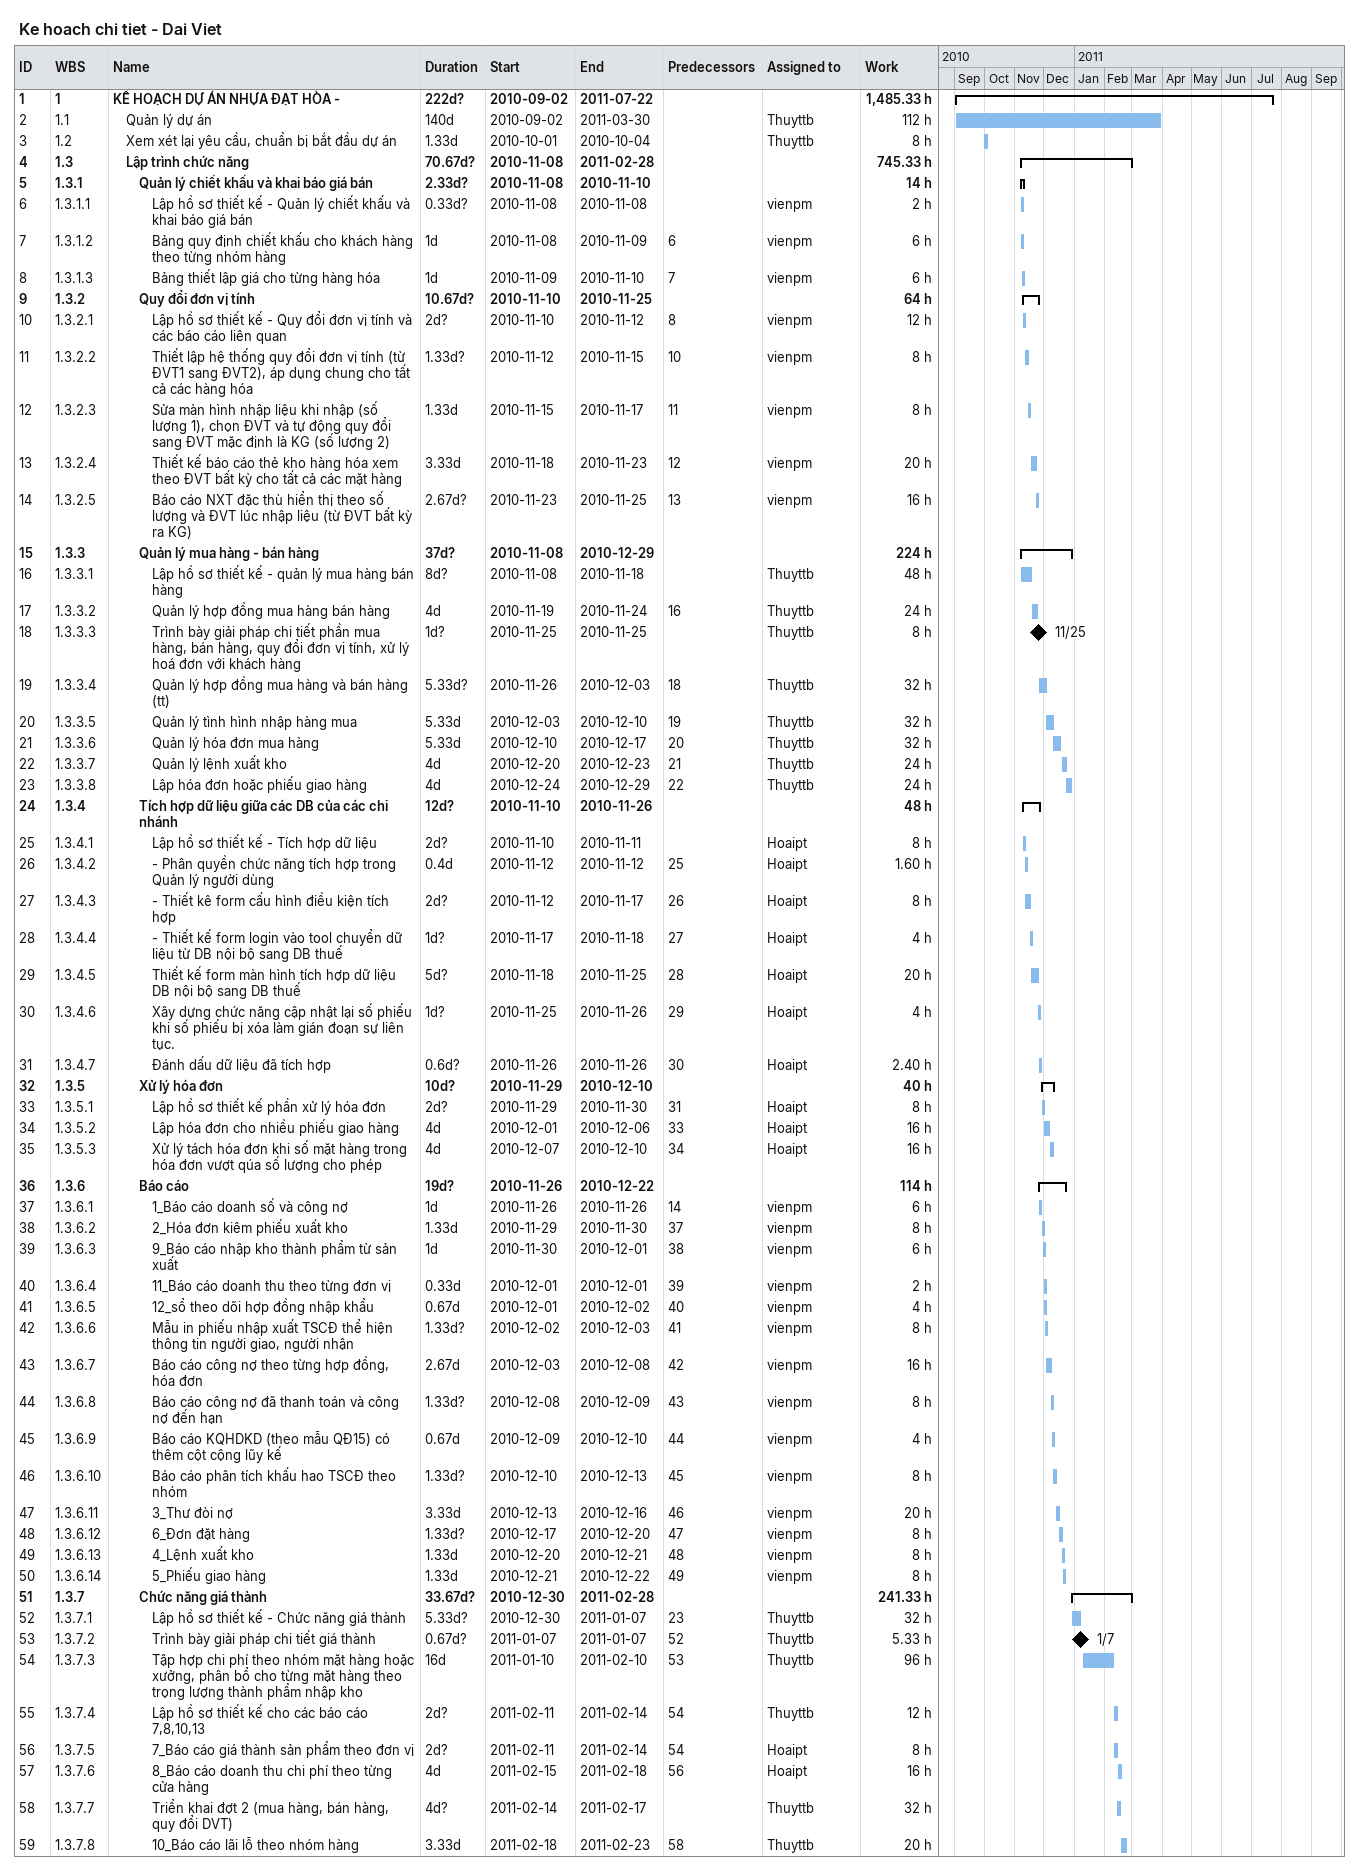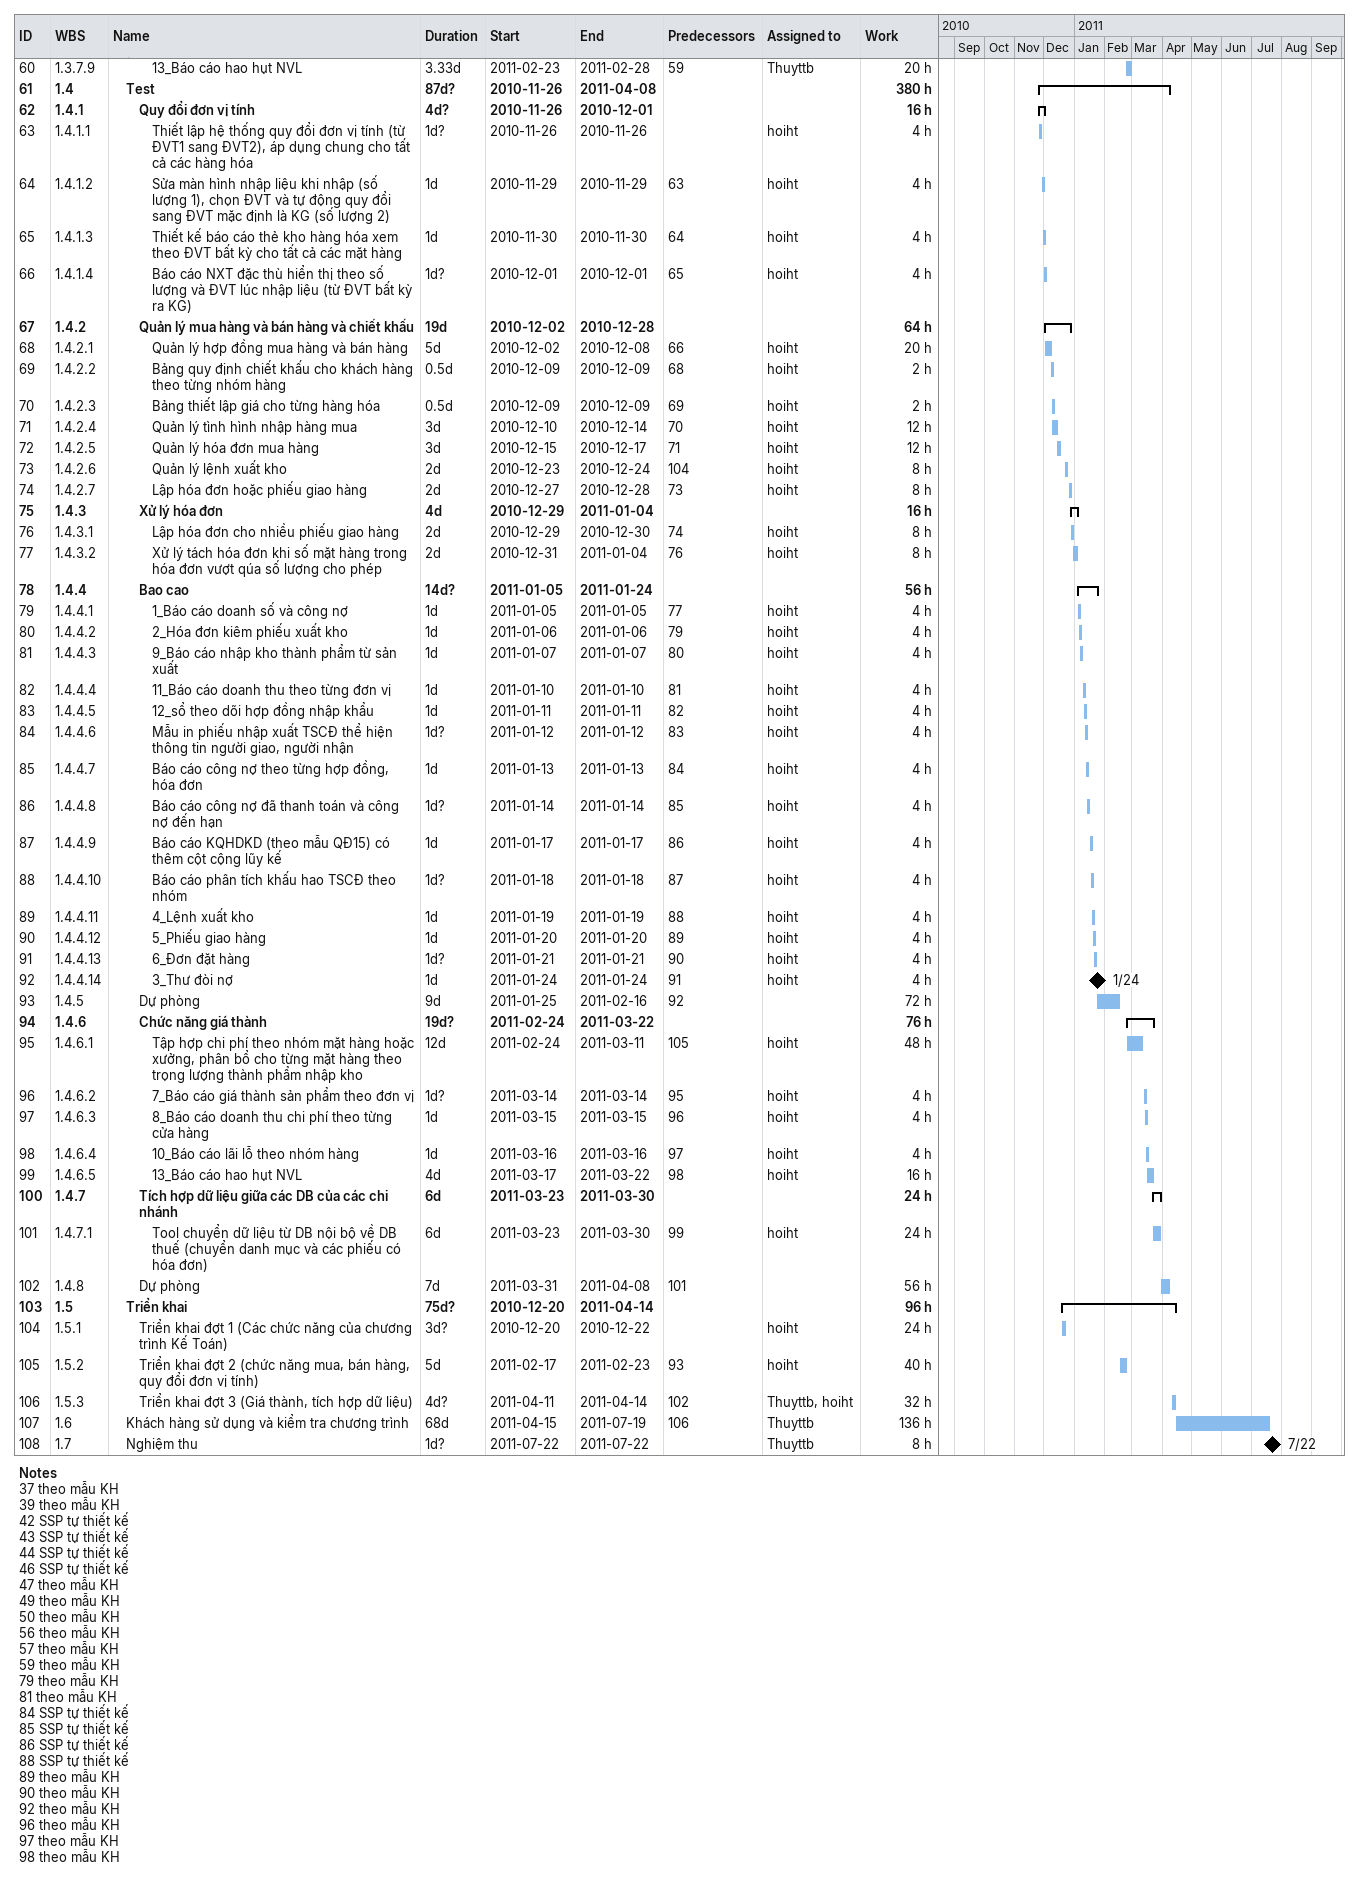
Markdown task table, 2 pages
Ke hoach chi tiet - Dai Viet

| ID | WBS | Task | Duration | Start | Finish | Predecessors | Resources | Work (h) |
|---|---|---|---|---|---|---|---|---|
| 1 | 1 | **KẾ HOẠCH DỰ ÁN NHỰA ĐẠT HÒA -** | 222d? | 2010-09-02 | 2011-07-22 |  |  | 1485.33 |
| 2 | 1.1 | Quản lý dự án | 140d | 2010-09-02 | 2011-03-30 |  | Thuyttb | 112 |
| 3 | 1.2 | Xem xét lại yêu cầu, chuẩn bị bắt đầu dự án | 1.33d | 2010-10-01 | 2010-10-04 |  | Thuyttb | 8 |
| 4 | 1.3 | **Lập trình chức năng** | 70.67d? | 2010-11-08 | 2011-02-28 |  |  | 745.33 |
| 5 | 1.3.1 | **Quản lý chiết khấu và khai báo giá bán** | 2.33d? | 2010-11-08 | 2010-11-10 |  |  | 14 |
| 6 | 1.3.1.1 | Lập hồ sơ thiết kế - Quản lý chiết khấu và khai báo giá bán | 0.33d? | 2010-11-08 | 2010-11-08 |  | vienpm | 2 |
| 7 | 1.3.1.2 | Bảng quy định chiết khấu cho khách hàng theo từng nhóm hàng | 1d | 2010-11-08 | 2010-11-09 | 6 | vienpm | 6 |
| 8 | 1.3.1.3 | Bảng thiết lập giá cho từng hàng hóa | 1d | 2010-11-09 | 2010-11-10 | 7 | vienpm | 6 |
| 9 | 1.3.2 | **Quy đổi đơn vị tính** | 10.67d? | 2010-11-10 | 2010-11-25 |  |  | 64 |
| 10 | 1.3.2.1 | Lập hồ sơ thiết kế - Quy đổi đơn vị tính và các báo cáo liên quan | 2d? | 2010-11-10 | 2010-11-12 | 8 | vienpm | 12 |
| 11 | 1.3.2.2 | Thiết lập hệ thống quy đổi đơn vị tính (từ ĐVT1 sang ĐVT2), áp dụng chung cho tất cả các hàng hóa | 1.33d? | 2010-11-12 | 2010-11-15 | 10 | vienpm | 8 |
| 12 | 1.3.2.3 | Sửa màn hình nhập liệu khi nhập (số lượng 1), chọn ĐVT và tự động quy đổi sang ĐVT mặc định là KG (số lượng 2) | 1.33d | 2010-11-15 | 2010-11-17 | 11 | vienpm | 8 |
| 13 | 1.3.2.4 | Thiết kế báo cáo thẻ kho hàng hóa xem theo ĐVT bất kỳ cho tất cả các mặt hàng | 3.33d | 2010-11-18 | 2010-11-23 | 12 | vienpm | 20 |
| 14 | 1.3.2.5 | Báo cáo NXT đặc thù hiển thị theo số lượng và ĐVT lúc nhập liệu (từ ĐVT bất kỳ ra KG) | 2.67d? | 2010-11-23 | 2010-11-25 | 13 | vienpm | 16 |
| 15 | 1.3.3 | **Quản lý mua hàng - bán hàng** | 37d? | 2010-11-08 | 2010-12-29 |  |  | 224 |
| 16 | 1.3.3.1 | Lập hồ sơ thiết kế - quản lý mua hàng bán hàng | 8d? | 2010-11-08 | 2010-11-18 |  | Thuyttb | 48 |
| 17 | 1.3.3.2 | Quản lý hợp đồng mua hàng bán hàng | 4d | 2010-11-19 | 2010-11-24 | 16 | Thuyttb | 24 |
| 18 | 1.3.3.3 | Trình bày giải pháp chi tiết phần mua hàng, bán hàng, quy đổi đơn vị tính, xử lý hoá đơn với khách hàng | 1d? | 2010-11-25 | 2010-11-25 |  | Thuyttb | 8 |
| 19 | 1.3.3.4 | Quản lý hợp đồng mua hàng và bán hàng (tt) | 5.33d? | 2010-11-26 | 2010-12-03 | 18 | Thuyttb | 32 |
| 20 | 1.3.3.5 | Quản lý tình hình nhập hàng mua | 5.33d | 2010-12-03 | 2010-12-10 | 19 | Thuyttb | 32 |
| 21 | 1.3.3.6 | Quản lý hóa đơn mua hàng | 5.33d | 2010-12-10 | 2010-12-17 | 20 | Thuyttb | 32 |
| 22 | 1.3.3.7 | Quản lý lệnh xuất kho | 4d | 2010-12-20 | 2010-12-23 | 21 | Thuyttb | 24 |
| 23 | 1.3.3.8 | Lập hóa đơn hoặc phiếu giao hàng | 4d | 2010-12-24 | 2010-12-29 | 22 | Thuyttb | 24 |
| 24 | 1.3.4 | **Tích hợp dữ liệu giữa các DB của các chi nhánh** | 12d? | 2010-11-10 | 2010-11-26 |  |  | 48 |
| 25 | 1.3.4.1 | Lập hồ sơ thiết kế - Tích hợp dữ liệu | 2d? | 2010-11-10 | 2010-11-11 |  | Hoaipt | 8 |
| 26 | 1.3.4.2 | - Phân quyền chức năng tích hợp trong Quản lý người dùng | 0.4d | 2010-11-12 | 2010-11-12 | 25 | Hoaipt | 1.60 |
| 27 | 1.3.4.3 | - Thiết kê form cấu hình điều kiện tích hợp | 2d? | 2010-11-12 | 2010-11-17 | 26 | Hoaipt | 8 |
| 28 | 1.3.4.4 | - Thiết kế form login vào tool chuyển dữ liệu từ DB nội bộ sang DB thuế | 1d? | 2010-11-17 | 2010-11-18 | 27 | Hoaipt | 4 |
| 29 | 1.3.4.5 | Thiết kế form màn hình tích hợp dữ liệu DB nội bộ sang DB thuế | 5d? | 2010-11-18 | 2010-11-25 | 28 | Hoaipt | 20 |
| 30 | 1.3.4.6 | Xây dựng chức năng cập nhật lại số phiếu khi số phiếu bị xóa làm gián đoạn sự liên tục. | 1d? | 2010-11-25 | 2010-11-26 | 29 | Hoaipt | 4 |
| 31 | 1.3.4.7 | Đánh dấu dữ liệu đã tích hợp | 0.6d? | 2010-11-26 | 2010-11-26 | 30 | Hoaipt | 2.40 |
| 32 | 1.3.5 | **Xử lý hóa đơn** | 10d? | 2010-11-29 | 2010-12-10 |  |  | 40 |
| 33 | 1.3.5.1 | Lập hồ sơ thiết kế phần xử lý hóa đơn | 2d? | 2010-11-29 | 2010-11-30 | 31 | Hoaipt | 8 |
| 34 | 1.3.5.2 | Lập hóa đơn cho nhiều phiếu giao hàng | 4d | 2010-12-01 | 2010-12-06 | 33 | Hoaipt | 16 |
| 35 | 1.3.5.3 | Xử lý tách hóa đơn khi số mặt hàng trong hóa đơn vượt qúa số lượng cho phép | 4d | 2010-12-07 | 2010-12-10 | 34 | Hoaipt | 16 |
| 36 | 1.3.6 | **Báo cáo** | 19d? | 2010-11-26 | 2010-12-22 |  |  | 114 |
| 37 | 1.3.6.1 | 1_Báo cáo doanh số và công nợ | 1d | 2010-11-26 | 2010-11-26 | 14 | vienpm | 6 |
| 38 | 1.3.6.2 | 2_Hóa đơn kiêm phiếu xuất kho | 1.33d | 2010-11-29 | 2010-11-30 | 37 | vienpm | 8 |
| 39 | 1.3.6.3 | 9_Báo cáo nhập kho thành phẩm từ sản xuất | 1d | 2010-11-30 | 2010-12-01 | 38 | vienpm | 6 |
| 40 | 1.3.6.4 | 11_Báo cáo doanh thu theo từng đơn vị | 0.33d | 2010-12-01 | 2010-12-01 | 39 | vienpm | 2 |
| 41 | 1.3.6.5 | 12_sổ theo dõi hợp đồng nhập khẩu | 0.67d | 2010-12-01 | 2010-12-02 | 40 | vienpm | 4 |
| 42 | 1.3.6.6 | Mẫu in phiếu nhập xuất TSCĐ thể hiện thông tin người giao, người nhận | 1.33d? | 2010-12-02 | 2010-12-03 | 41 | vienpm | 8 |
| 43 | 1.3.6.7 | Báo cáo công nợ theo từng hợp đồng, hóa đơn | 2.67d | 2010-12-03 | 2010-12-08 | 42 | vienpm | 16 |
| 44 | 1.3.6.8 | Báo cáo công nợ đã thanh toán và công nợ đến hạn | 1.33d? | 2010-12-08 | 2010-12-09 | 43 | vienpm | 8 |
| 45 | 1.3.6.9 | Báo cáo KQHDKD (theo mẫu QĐ15) có thêm cột cộng lũy kế | 0.67d | 2010-12-09 | 2010-12-10 | 44 | vienpm | 4 |
| 46 | 1.3.6.10 | Báo cáo phân tích khấu hao TSCĐ theo nhóm | 1.33d? | 2010-12-10 | 2010-12-13 | 45 | vienpm | 8 |
| 47 | 1.3.6.11 | 3_Thư đòi nợ | 3.33d | 2010-12-13 | 2010-12-16 | 46 | vienpm | 20 |
| 48 | 1.3.6.12 | 6_Đơn đặt hàng | 1.33d? | 2010-12-17 | 2010-12-20 | 47 | vienpm | 8 |
| 49 | 1.3.6.13 | 4_Lệnh xuất kho | 1.33d | 2010-12-20 | 2010-12-21 | 48 | vienpm | 8 |
| 50 | 1.3.6.14 | 5_Phiếu giao hàng | 1.33d | 2010-12-21 | 2010-12-22 | 49 | vienpm | 8 |
| 51 | 1.3.7 | **Chức năng giá thành** | 33.67d? | 2010-12-30 | 2011-02-28 |  |  | 241.33 |
| 52 | 1.3.7.1 | Lập hồ sơ thiết kế - Chức năng giá thành | 5.33d? | 2010-12-30 | 2011-01-07 | 23 | Thuyttb | 32 |
| 53 | 1.3.7.2 | Trình bày giải pháp chi tiết giá thành | 0.67d? | 2011-01-07 | 2011-01-07 | 52 | Thuyttb | 5.33 |
| 54 | 1.3.7.3 | Tập hợp chi phí theo nhóm mặt hàng hoặc xưởng, phân bổ cho từng mặt hàng theo trọng lượng thành phẩm nhập kho | 16d | 2011-01-10 | 2011-02-10 | 53 | Thuyttb | 96 |
| 55 | 1.3.7.4 | Lập hồ sơ thiết kế cho các báo cáo 7,8,10,13 | 2d? | 2011-02-11 | 2011-02-14 | 54 | Thuyttb | 12 |
| 56 | 1.3.7.5 | 7_Báo cáo giá thành sản phẩm theo đơn vị | 2d? | 2011-02-11 | 2011-02-14 | 54 | Hoaipt | 8 |
| 57 | 1.3.7.6 | 8_Báo cáo doanh thu chi phí theo từng cửa hàng | 4d | 2011-02-15 | 2011-02-18 | 56 | Hoaipt | 16 |
| 58 | 1.3.7.7 | Triển khai đợt 2 (mua hàng, bán hàng, quy đổi DVT) | 4d? | 2011-02-14 | 2011-02-17 |  | Thuyttb | 32 |
| 59 | 1.3.7.8 | 10_Báo cáo lãi lỗ theo nhóm hàng | 3.33d | 2011-02-18 | 2011-02-23 | 58 | Thuyttb | 20 |
| 60 | 1.3.7.9 | 13_Báo cáo hao hụt NVL | 3.33d | 2011-02-23 | 2011-02-28 | 59 | Thuyttb | 20 |
| 61 | 1.4 | **Test** | 87d? | 2010-11-26 | 2011-04-08 |  |  | 380 |
| 62 | 1.4.1 | **Quy đổi đơn vị tính** | 4d? | 2010-11-26 | 2010-12-01 |  |  | 16 |
| 63 | 1.4.1.1 | Thiết lập hệ thống quy đổi đơn vị tính (từ ĐVT1 sang ĐVT2), áp dụng chung cho tất cả các hàng hóa | 1d? | 2010-11-26 | 2010-11-26 |  | hoiht | 4 |
| 64 | 1.4.1.2 | Sửa màn hình nhập liệu khi nhập (số lượng 1), chọn ĐVT và tự động quy đổi sang ĐVT mặc định là KG (số lượng 2) | 1d | 2010-11-29 | 2010-11-29 | 63 | hoiht | 4 |
| 65 | 1.4.1.3 | Thiết kế báo cáo thẻ kho hàng hóa xem theo ĐVT bất kỳ cho tất cả các mặt hàng | 1d | 2010-11-30 | 2010-11-30 | 64 | hoiht | 4 |
| 66 | 1.4.1.4 | Báo cáo NXT đặc thù hiển thị theo số lượng và ĐVT lúc nhập liệu (từ ĐVT bất kỳ ra KG) | 1d? | 2010-12-01 | 2010-12-01 | 65 | hoiht | 4 |
| 67 | 1.4.2 | **Quản lý mua hàng và bán hàng và chiết khấu** | 19d | 2010-12-02 | 2010-12-28 |  |  | 64 |
| 68 | 1.4.2.1 | Quản lý hợp đồng mua hàng và bán hàng | 5d | 2010-12-02 | 2010-12-08 | 66 | hoiht | 20 |
| 69 | 1.4.2.2 | Bảng quy định chiết khấu cho khách hàng theo từng nhóm hàng | 0.5d | 2010-12-09 | 2010-12-09 | 68 | hoiht | 2 |
| 70 | 1.4.2.3 | Bảng thiết lập giá cho từng hàng hóa | 0.5d | 2010-12-09 | 2010-12-09 | 69 | hoiht | 2 |
| 71 | 1.4.2.4 | Quản lý tình hình nhập hàng mua | 3d | 2010-12-10 | 2010-12-14 | 70 | hoiht | 12 |
| 72 | 1.4.2.5 | Quản lý hóa đơn mua hàng | 3d | 2010-12-15 | 2010-12-17 | 71 | hoiht | 12 |
| 73 | 1.4.2.6 | Quản lý lệnh xuất kho | 2d | 2010-12-23 | 2010-12-24 | 104 | hoiht | 8 |
| 74 | 1.4.2.7 | Lập hóa đơn hoặc phiếu giao hàng | 2d | 2010-12-27 | 2010-12-28 | 73 | hoiht | 8 |
| 75 | 1.4.3 | **Xử lý hóa đơn** | 4d | 2010-12-29 | 2011-01-04 |  |  | 16 |
| 76 | 1.4.3.1 | Lập hóa đơn cho nhiều phiếu giao hàng | 2d | 2010-12-29 | 2010-12-30 | 74 | hoiht | 8 |
| 77 | 1.4.3.2 | Xử lý tách hóa đơn khi số mặt hàng trong hóa đơn vượt qúa số lượng cho phép | 2d | 2010-12-31 | 2011-01-04 | 76 | hoiht | 8 |
| 78 | 1.4.4 | **Bao cao** | 14d? | 2011-01-05 | 2011-01-24 |  |  | 56 |
| 79 | 1.4.4.1 | 1_Báo cáo doanh số và công nợ | 1d | 2011-01-05 | 2011-01-05 | 77 | hoiht | 4 |
| 80 | 1.4.4.2 | 2_Hóa đơn kiêm phiếu xuất kho | 1d | 2011-01-06 | 2011-01-06 | 79 | hoiht | 4 |
| 81 | 1.4.4.3 | 9_Báo cáo nhập kho thành phẩm từ sản xuất | 1d | 2011-01-07 | 2011-01-07 | 80 | hoiht | 4 |
| 82 | 1.4.4.4 | 11_Báo cáo doanh thu theo từng đơn vị | 1d | 2011-01-10 | 2011-01-10 | 81 | hoiht | 4 |
| 83 | 1.4.4.5 | 12_sổ theo dõi hợp đồng nhập khẩu | 1d | 2011-01-11 | 2011-01-11 | 82 | hoiht | 4 |
| 84 | 1.4.4.6 | Mẫu in phiếu nhập xuất TSCĐ thể hiện thông tin người giao, người nhận | 1d? | 2011-01-12 | 2011-01-12 | 83 | hoiht | 4 |
| 85 | 1.4.4.7 | Báo cáo công nợ theo từng hợp đồng, hóa đơn | 1d | 2011-01-13 | 2011-01-13 | 84 | hoiht | 4 |
| 86 | 1.4.4.8 | Báo cáo công nợ đã thanh toán và công nợ đến hạn | 1d? | 2011-01-14 | 2011-01-14 | 85 | hoiht | 4 |
| 87 | 1.4.4.9 | Báo cáo KQHDKD (theo mẫu QĐ15) có thêm cột cộng lũy kế | 1d | 2011-01-17 | 2011-01-17 | 86 | hoiht | 4 |
| 88 | 1.4.4.10 | Báo cáo phân tích khấu hao TSCĐ theo nhóm | 1d? | 2011-01-18 | 2011-01-18 | 87 | hoiht | 4 |
| 89 | 1.4.4.11 | 4_Lệnh xuất kho | 1d | 2011-01-19 | 2011-01-19 | 88 | hoiht | 4 |
| 90 | 1.4.4.12 | 5_Phiếu giao hàng | 1d | 2011-01-20 | 2011-01-20 | 89 | hoiht | 4 |
| 91 | 1.4.4.13 | 6_Đơn đặt hàng | 1d? | 2011-01-21 | 2011-01-21 | 90 | hoiht | 4 |
| 92 | 1.4.4.14 | 3_Thư đòi nợ | 1d | 2011-01-24 | 2011-01-24 | 91 | hoiht | 4 |
| 93 | 1.4.5 | Dự phòng | 9d | 2011-01-25 | 2011-02-16 | 92 |  | 72 |
| 94 | 1.4.6 | **Chức năng giá thành** | 19d? | 2011-02-24 | 2011-03-22 |  |  | 76 |
| 95 | 1.4.6.1 | Tập hợp chi phí theo nhóm mặt hàng hoặc xưởng, phân bổ cho từng mặt hàng theo trọng lượng thành phẩm nhập kho | 12d | 2011-02-24 | 2011-03-11 | 105 | hoiht | 48 |
| 96 | 1.4.6.2 | 7_Báo cáo giá thành sản phẩm theo đơn vị | 1d? | 2011-03-14 | 2011-03-14 | 95 | hoiht | 4 |
| 97 | 1.4.6.3 | 8_Báo cáo doanh thu chi phí theo từng cửa hàng | 1d | 2011-03-15 | 2011-03-15 | 96 | hoiht | 4 |
| 98 | 1.4.6.4 | 10_Báo cáo lãi lỗ theo nhóm hàng | 1d | 2011-03-16 | 2011-03-16 | 97 | hoiht | 4 |
| 99 | 1.4.6.5 | 13_Báo cáo hao hụt NVL | 4d | 2011-03-17 | 2011-03-22 | 98 | hoiht | 16 |
| 100 | 1.4.7 | **Tích hợp dữ liệu giữa các DB của các chi nhánh** | 6d | 2011-03-23 | 2011-03-30 |  |  | 24 |
| 101 | 1.4.7.1 | Tool chuyển dữ liệu từ DB nội bộ về DB thuế (chuyển danh mục và các phiếu có hóa đơn) | 6d | 2011-03-23 | 2011-03-30 | 99 | hoiht | 24 |
| 102 | 1.4.8 | Dự phòng | 7d | 2011-03-31 | 2011-04-08 | 101 |  | 56 |
| 103 | 1.5 | **Triển khai** | 75d? | 2010-12-20 | 2011-04-14 |  |  | 96 |
| 104 | 1.5.1 | Triển khai đợt 1 (Các chức năng của chương trình Kế Toán) | 3d? | 2010-12-20 | 2010-12-22 |  | hoiht | 24 |
| 105 | 1.5.2 | Triển khai đợt 2 (chức năng mua, bán hàng, quy đổi đơn vị tính) | 5d | 2011-02-17 | 2011-02-23 | 93 | hoiht | 40 |
| 106 | 1.5.3 | Triển khai đợt 3 (Giá thành, tích hợp dữ liệu) | 4d? | 2011-04-11 | 2011-04-14 | 102 | Thuyttb, hoiht | 32 |
| 107 | 1.6 | Khách hàng sử dụng và kiểm tra chương trình | 68d | 2011-04-15 | 2011-07-19 | 106 | Thuyttb | 136 |
| 108 | 1.7 | Nghiệm thu | 1d? | 2011-07-22 | 2011-07-22 |  | Thuyttb | 8 |

Notes
- 37: theo mẫu KH
- 39: theo mẫu KH
- 42: SSP tự thiết kế
- 43: SSP tự thiết kế
- 44: SSP tự thiết kế
- 46: SSP tự thiết kế
- 47: theo mẫu KH
- 49: theo mẫu KH
- 50: theo mẫu KH
- 56: theo mẫu KH
- 57: theo mẫu KH
- 59: theo mẫu KH
- 79: theo mẫu KH
- 81: theo mẫu KH
- 84: SSP tự thiết kế
- 85: SSP tự thiết kế
- 86: SSP tự thiết kế
- 88: SSP tự thiết kế
- 89: theo mẫu KH
- 90: theo mẫu KH
- 92: theo mẫu KH
- 96: theo mẫu KH
- 97: theo mẫu KH
- 98: theo mẫu KH
